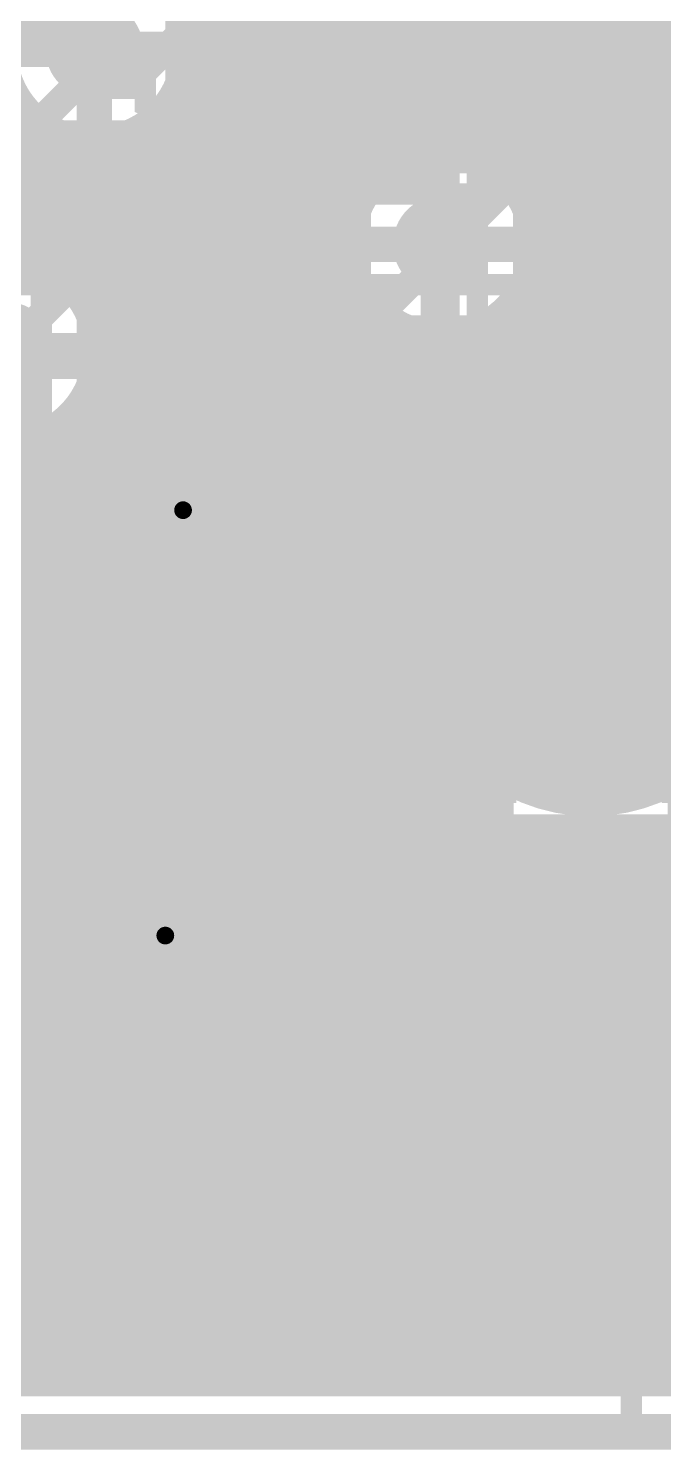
# Model space of a CAD drawing. Extents: x -7 to 100, y -42 to 30.
# Drawn here: x 55.66 to 60.21, y -0.13 to 10.06 of the extents above; entities that cross this region are included whole.
import ezdxf

# ---------------------------------------------------------------- set-up
doc = ezdxf.new("R2010")
doc.units = 0
doc.header["$MEASUREMENT"] = 0
doc.layers.get('0').update_dxf_attribs({"linetype": 'CONTINUOUS'})
for name, color, linetype in [('22-315-0_BOT', 7, 'CONTINUOUS'), ('22-315-0_DRD', 7, 'CONTINUOUS'), ('22-315-0_GND', 6, 'CONTINUOUS'), ('22-315-0_IN1', 4, 'CONTINUOUS'), ('22-315-0_SMB', 3, 'CONTINUOUS'), ('22-315-0_SMT', 5, 'CONTINUOUS'), ('22-315-0_SPB', 10, 'CONTINUOUS'), ('22-315-0_SSB', 9, 'CONTINUOUS'), ('22-315-0_SST', 12, 'CONTINUOUS'), ('22-315-0_TOP', 11, 'CONTINUOUS'), ('THRUHOLE_TAP', 15, 'CONTINUOUS')]:
    doc.layers.add(name, color=color, linetype=linetype)

# ---------------------------------------------------------------- blocks, each defined once
blk = doc.blocks.new('RECTANGLE_8')
blk.add_solid([(0.4826, 0.4064), (0.4826, -0.4064), (-0.4826, 0.4064), (-0.4826, -0.4064)])
blk = doc.blocks.new('ROUND_22')
at = {"const_width": 0.99949}
blk.add_lwpolyline([(-0.499744, 0, 1), (0.499744, 0, 1)], format="xyb", close=True, dxfattribs=at)
blk = doc.blocks.new('SQUARE_25')
blk.add_solid([(0.99949, 0.99949), (0.99949, -0.99949), (-0.99949, 0.99949), (-0.99949, -0.99949)])
blk = doc.blocks.new('RECTANGLE_33')
blk.add_solid([(0.9017, 0.508), (0.9017, -0.508), (-0.9017, 0.508), (-0.9017, -0.508)])
blk = doc.blocks.new('ROUND_56')
at = {"const_width": 0.35052}
blk.add_lwpolyline([(-0.17526, 0, 1), (0.17526, 0, 1)], format="xyb", close=True, dxfattribs=at)
blk = doc.blocks.new('ROUND_65')
at = {"const_width": 0.35052}
blk.add_lwpolyline([(-0.17526, 0, 1), (0.17526, 0, 1)], format="xyb", close=True, dxfattribs=at)
blk = doc.blocks.new('ROUND_72')
at = {"const_width": 1.30429}
blk.add_lwpolyline([(-0.652144, 0, 1), (0.652144, 0, 1)], format="xyb", close=True, dxfattribs=at)
blk = doc.blocks.new('SQUARE_74')
blk.add_solid([(1.24968, 1.24968), (1.24968, -1.24968), (-1.24968, 1.24968), (-1.24968, -1.24968)])
blk = doc.blocks.new('ROUND_81')
at = {"const_width": 0.0635}
blk.add_lwpolyline([(-0.03175, 0, 1), (0.03175, 0, 1)], format="xyb", close=True, dxfattribs=at)
blk = doc.blocks.new('ROUND_83')
at = {"const_width": 0.10033}
blk.add_lwpolyline([(-0.050164, 0, 1), (0.050164, 0, 1)], format="xyb", close=True, dxfattribs=at)
blk = doc.blocks.new('ROUND_85')
at = {"const_width": 0.54991}
blk.add_lwpolyline([(-0.274954, 0, 1), (0.274954, 0, 1)], format="xyb", close=True, dxfattribs=at)

msp = doc.modelspace()

# ---------------------------------------------------------------- linework, layer by layer
at = {"layer": '22-315-0_BOT'}
for points, const_width in [([(56.896, 11.1887), (56.896, 10.16508)], 0.254), ([(48.895, 7.6962), (48.895, 7.747), (50.038, 8.89), (55.245, 8.89), (56.007, 9.652), (56.007, 9.779), (56.134, 9.906)], 0.2032), ([(50.8, 7.6962), (50.8, 7.874), (51.435, 8.509), (55.753, 8.509), (57.023, 9.779), (62.357, 9.779), (63.246, 8.89), (63.246, 8.763)], 0.2032), ([(57.15, 8.0264), (58.1914, 8.0264), (59.1312, 8.9662), (59.69, 8.9662)], 0.2032), ([(58.6232, 8.509), (59.0804, 8.9662), (59.1312, 8.9662), (59.69, 8.9662)], 0.2032), ([(58.56986, 7.83082), (58.4835, 7.74192)], 0.254), ([(58.56986, 7.83082), (58.6232, 7.82873)], 0.254), ([(58.7248, 7.8359), (58.7248, 6.6294)], 0.254), ([(58.8772, 7.87908), (58.8772, 6.8072)], 0.254), ([(58.4962, 7.75716), (58.4962, 6.30174)], 0.254), ([(58.3819, 7.66826), (58.3819, 7.1882)], 0.254), ([(58.8772, 7.6962), (58.42762, 7.6962)], 0.254), ([(56.769, 6.604), (57.785, 6.604), (58.7248, 7.5438), (59.69, 7.5438)], 0.2032), ([(56.769, 6.604), (57.785, 6.604), (58.7248, 7.5438), (59.69, 7.5438)], 0.2032), ([(56.769, 6.604), (57.785, 6.604), (58.7248, 7.5438), (59.69, 7.5438)], 0.2032), ([(58.8772, 7.5438), (59.69, 7.5438)], 0.254), ([(60.5028, 7.5438), (59.69, 7.5438)], 0.254), ([(58.8772, 7.4676), (58.3819, 7.4676)], 0.254), ([(55.9181, 7.21106), (55.9181, 7.1882)], 0.254), ([(58.8772, 7.239), (58.3819, 7.239)], 0.254), ([(55.9054, 7.2009), (55.9054, 5.93344)], 0.254), ([(58.3819, 7.1882), (55.9181, 7.1882)], 0.254), ([(55.9816, 7.1882), (55.9816, 6.00964)], 0.254), ([(56.2102, 7.1882), (56.2102, 6.11886)], 0.254), ([(56.4388, 7.1882), (56.4388, 6.1214)], 0.254), ([(56.6674, 7.1882), (56.6674, 6.1214)], 0.254), ([(56.896, 7.1882), (56.896, 6.1214)], 0.254), ([(57.1246, 7.1882), (57.1246, 6.1214)], 0.254), ([(57.3532, 7.1882), (57.3532, 6.1214)], 0.254), ([(57.5818, 7.1882), (57.5818, 6.1214)], 0.254), ([(57.8104, 7.1882), (57.8104, 6.1214)], 0.254), ([(58.039, 7.1882), (58.039, 6.1214)], 0.254), ([(58.2676, 7.1882), (58.2676, 6.1214)], 0.254), ([(58.8772, 7.0104), (55.9054, 7.0104)], 0.254), ([(59.69, 5.715), (56.261, 5.715), (55.88, 5.334), (55.88, 4.318), (54.737, 3.175), (44.577, 3.175), (41.656, 6.096), (41.656, 6.985)], 0.2032), ([(58.93054, 6.8072), (58.8772, 6.8072)], 0.254), ([(58.89498, 6.7818), (55.9054, 6.7818)], 0.254), ([(58.65622, 6.5532), (55.9054, 6.5532)], 0.254), ([(58.50636, 6.3246), (55.9054, 6.3246)], 0.254), ([(56.11876, 6.096), (55.9054, 6.096)], 0.254), ([(58.42254, 6.1214), (56.261, 6.1214)], 0.254), ([(55.97398, 6.00202), (55.9054, 5.93344)], 0.254), ([(58.3819, 5.3086), (58.3819, 4.50596)], 0.254), ([(58.42254, 5.3086), (58.3819, 5.3086)], 0.254), ([(58.4708, 5.1816), (58.3819, 5.1816)], 0.254), ([(58.4962, 5.12826), (58.4962, 4.50596)], 0.254), ([(58.60034, 4.953), (58.3819, 4.953)], 0.254), ([(58.7248, 4.8006), (58.7248, 4.50596)], 0.254), ([(58.3819, 4.6736), (57.15, 4.6736)], 0.254), ([(57.15, 3.8354), (57.15, 4.6736)], 0.254), ([(58.801, 4.7244), (58.3819, 4.7244)], 0.254), ([(56.642, 3.556), (57.15, 4.064), (57.15, 4.6736)], 0.2032), ([(57.15, 4.6736), (57.15, 4.064), (56.642, 3.556)], 0.2032), ([(57.15, 4.6736), (57.15, 4.064), (56.642, 3.556)], 0.2032), ([(58.9534, 4.60756), (58.9534, 4.50596)], 0.254), ([(59.13628, 4.50596), (58.3819, 4.50596)], 0.254), ([(61.02096, 4.50596), (60.24118, 4.50596)], 0.254), ([(60.325, 4.5466), (60.325, 4.50596)], 0.254), ([(55.97144, 3.8354), (55.05704, 2.921)], 0.254), ([(58.35904, 3.81), (55.94604, 3.81)], 0.254), ([(58.35904, 3.8354), (55.97144, 3.8354)], 0.254), ([(55.9816, 3.8354), (55.9816, 2.921)], 0.254), ([(56.2102, 3.8354), (56.2102, 2.921)], 0.254), ([(56.4388, 3.8354), (56.4388, 2.921)], 0.254), ([(56.6674, 3.8354), (56.6674, 2.921)], 0.254), ([(56.896, 3.8354), (56.896, 2.921)], 0.254), ([(57.1246, 3.8354), (57.1246, 2.921)], 0.254), ([(57.3532, 3.8354), (57.3532, 2.921)], 0.254), ([(57.5818, 3.8354), (57.5818, 2.921)], 0.254), ([(57.8104, 3.8354), (57.8104, 2.921)], 0.254), ([(58.039, 3.8354), (58.039, 2.921)], 0.254), ([(58.2676, 3.8354), (58.2676, 2.921)], 0.254), ([(58.35904, 3.8354), (58.35904, 2.921)], 0.254), ([(58.35904, 3.5814), (55.71744, 3.5814)], 0.254), ([(55.753, 3.61696), (55.753, 2.921)], 0.254), ([(58.35904, 3.3528), (55.48884, 3.3528)], 0.254), ([(59.69, 3.175), (58.9788, 2.4638), (52.705, 2.4638)], 0.3048), ([(58.35904, 3.1242), (55.26024, 3.1242)], 0.254), ([(58.35904, 2.921), (55.05704, 2.921)], 0.254), ([(12.60602, 2.54), (12.60602, 1.10998), (13.081, 0.635), (66.802, 0.635), (67.31, 1.143), (67.31, 2.4638)], 0.3048), ([(58.35904, 2.0066), (53.5178, 2.0066)], 0.254), ([(58.35904, 1.9812), (53.5178, 1.9812)], 0.254), ([(55.753, 2.0066), (55.753, 1.0922)], 0.254), ([(55.9816, 2.0066), (55.9816, 1.0922)], 0.254), ([(56.2102, 2.0066), (56.2102, 1.0922)], 0.254), ([(56.4388, 2.0066), (56.4388, 1.0922)], 0.254), ([(56.6674, 2.0066), (56.6674, 1.0922)], 0.254), ([(56.896, 2.0066), (56.896, 1.0922)], 0.254), ([(57.1246, 2.0066), (57.1246, 1.0922)], 0.254), ([(57.3532, 2.0066), (57.3532, 1.0922)], 0.254), ([(57.5818, 2.0066), (57.5818, 1.0922)], 0.254), ([(57.8104, 2.0066), (57.8104, 1.0922)], 0.254), ([(58.039, 2.0066), (58.039, 1.0922)], 0.254), ([(58.2676, 2.0066), (58.2676, 1.0922)], 0.254), ([(58.35904, 2.0066), (58.35904, 1.84404)], 0.254), ([(61.02096, 1.84404), (58.35904, 1.84404)], 0.254), ([(58.4962, 1.84404), (58.4962, 1.0922)], 0.254), ([(58.7248, 1.84404), (58.7248, 1.0922)], 0.254), ([(58.9534, 1.84404), (58.9534, 1.0922)], 0.254), ([(59.182, 1.84404), (59.182, 1.0922)], 0.254), ([(59.4106, 1.84404), (59.4106, 1.0922)], 0.254), ([(59.6392, 1.84404), (59.6392, 1.0922)], 0.254), ([(59.8678, 1.84404), (59.8678, 1.0922)], 0.254), ([(60.0964, 1.84404), (60.0964, 1.0922)], 0.254), ([(60.325, 1.84404), (60.325, 1.0922)], 0.254), ([(66.4972, 1.7526), (53.5178, 1.7526)], 0.254), ([(66.8528, 1.524), (40.16502, 1.524)], 0.254), ([(66.8147, 1.2954), (40.07612, 1.2954)], 0.254), ([(66.6115, 1.0922), (39.88308, 1.0922)], 0.254)]:
    msp.add_lwpolyline(points, dxfattribs=dict(at, const_width=const_width))
at = {"layer": '22-315-0_BOT', "const_width": 0.254}
for points in [[(56.7817, 10.10666, 0.2276692), (56.38233, 10.53696)], [(57.023, 10.1854, 0.1587432), (56.78366, 10.10745)], [(57.023, 10.1854, 0.1587432), (56.78366, 10.10745)], [(58.6232, 7.82828, 0.0961152), (58.87777, 7.87767)], [(58.3819, 7.66826, 0.0742717), (58.47824, 7.73956)], [(58.3819, 7.66826, 0.0742717), (58.47824, 7.73956)], [(58.93054, 6.8072, 0.1646942), (58.42323, 6.12118)], [(56.261, 6.1214, 0.1989133), (55.97363, 6.00237)], [(58.42254, 5.3086, 0.2108012), (59.13577, 4.50485)], [(60.24118, 4.50596, 0.2133074), (60.95844, 5.31924)]]:
    msp.add_lwpolyline(points, format="xyb", dxfattribs=at)
at = {"layer": '22-315-0_DRD', "const_width": 0.254}
for points in [[(0, 0), (-7.00024, 0), (-7.00024, 29.99994), (99.9998, 29.99994), (99.9998, 0), (0, 0)], [(55.753, 11.43), (55.753, 10.16)], [(56.388, 10.16), (56.388, 11.43)], [(56.134, 10.541), (56.134, 9.271)], [(56.769, 9.271), (56.769, 10.541)], [(55.118, 10.16), (56.388, 10.16)], [(56.769, 9.906), (55.499, 9.906)], [(55.499, 9.271), (56.769, 9.271)], [(57.9882, 9.144), (57.9882, 7.874)], [(59.2582, 9.144), (57.9882, 9.144)], [(58.6232, 9.144), (58.6232, 7.874)], [(59.2582, 7.874), (59.2582, 9.144)], [(59.2582, 8.509), (57.9882, 8.509)], [(56.134, 8.382), (54.864, 8.382)], [(56.134, 7.112), (56.134, 8.382)], [(57.9882, 7.874), (59.2582, 7.874)], [(56.134, 7.747), (54.864, 7.747)], [(56.134, 7.239), (56.134, 5.969)], [(57.404, 7.239), (56.134, 7.239)], [(56.134, 7.239), (56.134, 5.969)], [(57.404, 7.239), (56.134, 7.239)], [(56.134, 7.239), (56.134, 5.969)], [(57.404, 7.239), (56.134, 7.239)], [(56.769, 7.239), (56.769, 5.969)], [(56.769, 7.239), (56.769, 5.969)], [(56.769, 7.239), (56.769, 5.969)], [(57.404, 5.969), (57.404, 7.239)], [(57.404, 5.969), (57.404, 7.239)], [(57.404, 5.969), (57.404, 7.239)], [(54.864, 7.112), (56.134, 7.112)], [(57.404, 6.604), (56.134, 6.604)], [(57.404, 6.604), (56.134, 6.604)], [(57.404, 6.604), (56.134, 6.604)], [(59.69, 6.35), (59.055, 5.715)], [(60.325, 5.715), (59.69, 6.35)], [(56.134, 5.969), (57.404, 5.969)], [(56.134, 5.969), (57.404, 5.969)], [(56.134, 5.969), (57.404, 5.969)], [(59.055, 5.715), (59.69, 5.08)], [(59.69, 5.08), (60.325, 5.715)], [(56.007, 4.191), (56.007, 2.921)], [(57.277, 4.191), (56.007, 4.191)], [(56.007, 4.191), (56.007, 2.921)], [(57.277, 4.191), (56.007, 4.191)], [(56.007, 4.191), (56.007, 2.921)], [(57.277, 4.191), (56.007, 4.191)], [(56.642, 4.191), (56.642, 2.921)], [(56.642, 4.191), (56.642, 2.921)], [(56.642, 4.191), (56.642, 2.921)], [(57.277, 2.921), (57.277, 4.191)], [(57.277, 2.921), (57.277, 4.191)], [(57.277, 2.921), (57.277, 4.191)], [(59.69, 3.81), (59.055, 3.175)], [(60.325, 3.175), (59.69, 3.81)], [(57.277, 3.556), (56.007, 3.556)], [(57.277, 3.556), (56.007, 3.556)], [(57.277, 3.556), (56.007, 3.556)], [(59.055, 3.175), (59.69, 2.54)], [(59.69, 2.54), (60.325, 3.175)], [(56.007, 2.921), (57.277, 2.921)], [(56.007, 2.921), (57.277, 2.921)], [(56.007, 2.921), (57.277, 2.921)]]:
    msp.add_lwpolyline(points, dxfattribs=at)
at = {"layer": '22-315-0_GND', "const_width": 0.254}
msp.add_lwpolyline([(0, 0), (-7.00024, 0), (-7.00024, 29.99994), (99.9998, 29.99994), (99.9998, 0), (0, 0)], dxfattribs=at)
at = {"layer": '22-315-0_IN1', "const_width": 0.254}
for points in [[(57.2008, 16.41094), (57.2008, 7.12978)], [(56.9722, 16.34236), (56.9722, 7.2517)], [(59.4868, 15.85722), (59.4868, 7.02818)], [(58.801, 15.75308), (58.801, 9.16432)], [(59.0296, 15.70228), (59.0296, 9.05256)], [(59.2582, 15.73276), (59.2582, 8.7503)], [(59.7154, 13.54074), (59.7154, 7.04342)], [(59.944, 13.27912), (59.944, 7.02056)], [(60.1726, 13.18006), (60.1726, 6.95452)], [(57.4294, 12.52474), (57.4294, 6.76402)], [(58.5724, 12.40536), (58.5724, 9.18718)], [(57.658, 12.26312), (57.658, 0.508)], [(58.3438, 12.21994), (58.3438, 9.12876)], [(57.8866, 12.16406), (57.8866, 0.508)], [(58.1152, 12.15136), (58.1152, 8.96112)], [(66.46672, 10.1092), (56.7817, 10.1092)], [(66.52514, 9.8806), (56.81218, 9.8806)], [(66.69278, 9.652), (56.76392, 9.652)], [(56.7436, 9.60374), (56.7436, 7.28218)], [(55.6006, 9.48436), (55.6006, 8.41756)], [(55.65394, 9.4234), (29.1338, 9.4234)], [(63.08344, 9.4234), (56.61152, 9.4234)], [(55.8292, 9.29894), (55.8292, 8.34136)], [(56.2864, 9.24306), (56.2864, 7.08152)], [(56.515, 9.34212), (56.515, 7.23392)], [(62.72022, 9.1948), (29.1338, 9.1948)], [(56.0578, 9.23036), (56.0578, 8.13308)], [(58.12028, 8.9662), (29.1338, 8.9662)], [(62.59576, 8.9662), (59.12612, 8.9662)], [(57.98312, 8.7376), (29.1338, 8.7376)], [(62.56528, 8.7376), (59.26328, 8.7376)], [(57.94248, 8.509), (29.1338, 8.509)], [(62.61608, 8.509), (59.30392, 8.509)], [(57.98312, 8.2804), (55.92064, 8.2804)], [(59.2582, 8.26516), (59.2582, 6.9723)], [(62.76594, 8.2804), (59.26328, 8.2804)], [(58.12028, 8.0518), (56.10606, 8.0518)], [(58.1152, 8.05688), (58.1152, 0.508)], [(66.65976, 8.0518), (59.12612, 8.0518)], [(59.0296, 7.9629), (59.0296, 6.86816)], [(66.78422, 7.8232), (56.17464, 7.8232)], [(58.3438, 7.88924), (58.3438, 0.508)], [(58.5724, 7.83082), (58.5724, 6.43636)], [(58.801, 7.85114), (58.801, 6.70306)], [(67.14744, 7.5946), (56.16194, 7.5946)], [(56.0578, 7.35838), (56.0578, 3.90398)], [(82.47888, 7.366), (56.06288, 7.366)], [(56.34736, 7.1374), (55.79872, 7.1374)], [(55.8292, 7.15264), (55.8292, 0.508)], [(82.31124, 7.1374), (57.19064, 7.1374)], [(55.6006, 7.0739), (55.6006, 0.508)], [(56.16194, 6.9088), (55.2577, 6.9088)], [(59.10326, 6.9088), (57.37606, 6.9088)], [(61.64326, 6.9088), (60.27674, 6.9088)], [(56.09336, 6.6802), (55.13578, 6.6802)], [(58.7756, 6.6802), (57.44464, 6.6802)], [(58.7502, 6.6548), (59.69, 5.715)], [(60.6298, 6.6548), (59.69, 5.715)], [(56.10606, 6.4516), (54.77002, 6.4516)], [(57.4294, 6.44144), (57.4294, 0.508)], [(58.58256, 6.4516), (57.43194, 6.4516)], [(56.20512, 6.223), (29.1338, 6.223)], [(58.46064, 6.223), (57.33288, 6.223)], [(56.2864, 6.12394), (56.2864, 4.13512)], [(56.46674, 5.9944), (29.1338, 5.9944)], [(58.38952, 5.9944), (57.06872, 5.9944)], [(57.2008, 6.07822), (57.2008, 3.94208)], [(56.515, 5.97408), (56.515, 4.22402)], [(56.7436, 5.92328), (56.7436, 4.22656)], [(56.9722, 5.95376), (56.9722, 4.15036)], [(58.36158, 5.7658), (29.1338, 5.7658)], [(58.7502, 4.7752), (59.69, 5.715)], [(60.6298, 4.7752), (59.69, 5.715)], [(58.37174, 5.5372), (51.14798, 5.5372)], [(58.42254, 5.3086), (51.37912, 5.3086)], [(58.5216, 5.08), (51.46802, 5.08)], [(58.5724, 4.99364), (58.5724, 4.50596)], [(58.67908, 4.8514), (51.47056, 4.8514)], [(58.801, 4.7244), (58.801, 4.50596)], [(58.93054, 4.6228), (51.39436, 4.6228)], [(59.0296, 4.5593), (59.0296, 4.50596)], [(58.35904, 4.50596), (58.35904, 1.84404)], [(59.13628, 4.50596), (58.35904, 4.50596)], [(61.02096, 4.50596), (60.24118, 4.50596)], [(58.35904, 4.3942), (51.18608, 4.3942)], [(56.33974, 4.1656), (29.1338, 4.1656)], [(58.35904, 4.1656), (56.94172, 4.1656)], [(56.07812, 3.937), (29.1338, 3.937)], [(58.35904, 3.937), (57.20588, 3.937)], [(55.97906, 3.7084), (29.1338, 3.7084)], [(58.35904, 3.7084), (57.30494, 3.7084)], [(55.96636, 3.4798), (29.1338, 3.4798)], [(58.35904, 3.4798), (57.31764, 3.4798)], [(56.03494, 3.2512), (29.1338, 3.2512)], [(58.35904, 3.2512), (57.24906, 3.2512)], [(56.0578, 3.20802), (56.0578, 0.508)], [(57.2008, 3.16738), (57.2008, 0.508)], [(56.22036, 3.0226), (29.1338, 3.0226)], [(56.2864, 2.97688), (56.2864, 0.508)], [(56.9722, 2.96164), (56.9722, 0.508)], [(58.35904, 3.0226), (57.06364, 3.0226)], [(56.515, 2.88798), (56.515, 0.508)], [(56.7436, 2.8829), (56.7436, 0.508)], [(58.35904, 2.794), (29.1338, 2.794)], [(58.35904, 2.5654), (43.97502, 2.5654)], [(58.35904, 2.3368), (44.34078, 2.3368)], [(58.35904, 2.1082), (52.41798, 2.1082)], [(58.35904, 1.8796), (52.64912, 1.8796)], [(61.02096, 1.84404), (58.35904, 1.84404)], [(58.5724, 1.84404), (58.5724, 0.508)], [(58.801, 1.84404), (58.801, 0.508)], [(59.0296, 1.84404), (59.0296, 0.508)], [(59.2582, 1.84404), (59.2582, 0.508)], [(59.4868, 1.84404), (59.4868, 0.508)], [(59.7154, 1.84404), (59.7154, 0.508)], [(59.944, 1.84404), (59.944, 0.508)], [(60.1726, 1.84404), (60.1726, 0.508)], [(69.09308, 1.651), (52.73802, 1.651)], [(69.04228, 1.4224), (52.74056, 1.4224)], [(69.07276, 1.1938), (52.66436, 1.1938)], [(69.19722, 0.9652), (52.45608, 0.9652)], [(69.56044, 0.7366), (29.1338, 0.7366)], [(75.82916, 0.508), (29.464, 0.508)]]:
    msp.add_lwpolyline(points, dxfattribs=at)
for points in [[(56.81472, 9.906, 0.3081987), (56.38292, 10.53846)], [(55.45328, 9.906, 0.4142136), (56.134, 9.22528)], [(56.134, 9.22528, 0.4142136), (56.81472, 9.906)], [(58.6232, 9.18972, 0.4142136), (57.94248, 8.509)], [(59.30392, 8.509, 0.4142136), (58.6232, 9.18972)], [(56.17972, 7.747, 0.4142136), (55.499, 8.42772)], [(57.94248, 8.509, 0.4142136), (58.6232, 7.82828)], [(58.6232, 7.82828, 0.4142136), (59.30392, 8.509)], [(55.499, 7.06628, 0.4142136), (56.17972, 7.747)], [(56.769, 7.28472, 0.4142136), (56.08828, 6.604)], [(56.769, 7.28472, 0.4142136), (56.08828, 6.604)], [(57.44972, 6.604, 0.4142136), (56.769, 7.28472)], [(57.44972, 6.604, 0.4142136), (56.769, 7.28472)], [(59.69, 7.04596, 0.4142136), (58.35904, 5.715)], [(60.96, 6.1087, 0.3286705), (59.69, 7.04342)], [(56.08828, 6.604, 0.4142136), (56.769, 5.92328)], [(56.08828, 6.604, 0.4142136), (56.769, 5.92328)], [(56.769, 5.92328, 0.4142136), (57.44972, 6.604)], [(56.769, 5.92328, 0.4142136), (57.44972, 6.604)], [(58.35904, 5.715, 0.2933356), (59.13628, 4.50596)], [(60.24118, 4.50596, 0.2133074), (60.95844, 5.31924)], [(56.642, 4.23672, 0.4142136), (55.96128, 3.556)], [(56.642, 4.23672, 0.4142136), (55.96128, 3.556)], [(57.32272, 3.556, 0.4142136), (56.642, 4.23672)], [(57.32272, 3.556, 0.4142136), (56.642, 4.23672)], [(55.96128, 3.556, 0.4142136), (56.642, 2.87528)], [(55.96128, 3.556, 0.4142136), (56.642, 2.87528)], [(56.642, 2.87528, 0.4142136), (57.32272, 3.556)], [(56.642, 2.87528, 0.4142136), (57.32272, 3.556)]]:
    msp.add_lwpolyline(points, format="xyb", dxfattribs=at)
at = {"layer": '22-315-0_SSB', "const_width": 0.1524}
for points in [[(59.28106, 10.55116), (59.11342, 10.49274), (59.11342, 10.13714), (59.28106, 10.07872), (59.95924, 10.07872), (60.12942, 10.13714), (60.12942, 10.49274), (59.95924, 10.55116)], [(56.66994, 9.92378), (56.49976, 9.86536), (56.49976, 9.50976), (56.66994, 9.4488), (57.34812, 9.4488), (57.51576, 9.50976), (57.51576, 9.86536), (57.34812, 9.92378)], [(60.5155, 9.7155), (60.5155, 6.7945), (58.8772, 6.7945), (58.8772, 9.7155), (60.5155, 9.7155)], [(58.547, 9.017), (55.753, 9.017), (55.753, 3.683), (58.547, 3.683), (58.547, 9.017)]]:
    msp.add_lwpolyline(points, dxfattribs=at)
at = {"layer": '22-315-0_SST', "const_width": 0.1524}
for points in [[(57.06364, 9.1186, 0.34006), (56.73852, 8.86968)], [(57.38876, 8.86968, 0.3400612), (57.06364, 9.1186)]]:
    msp.add_lwpolyline(points, format="xyb", dxfattribs=at)
for points in [[(64.48044, 0.02032), (59.97956, 0.02032), (54.58968, 0.02032), (54.58968, 8.86968), (56.73852, 8.86968)], [(57.38876, 8.86968), (61.90488, 8.86968)], [(55.6387, 7.62), (68.81876, 7.62), (69.42074, 8.21944), (55.03926, 8.21944), (55.6387, 7.62), (55.6387, 1.27), (55.03926, 0.67056), (55.03926, 8.21944)], [(59.57062, 5.83438), (59.36996, 6.03504), (59.36996, 5.39496), (59.57062, 5.59562), (59.57062, 5.83438), (59.80938, 5.83438), (60.01004, 6.03504), (59.36996, 6.03504)], [(60.01004, 6.03504), (60.01004, 5.39496)], [(59.80938, 5.83438), (59.80938, 5.59562), (60.01004, 5.39496), (59.36996, 5.39496)], [(59.57062, 5.59562), (59.80938, 5.59562)], [(59.57062, 3.29438), (59.36996, 3.49504), (59.36996, 2.85496), (59.57062, 3.05562), (59.57062, 3.29438), (59.80938, 3.29438), (60.01004, 3.49504), (59.36996, 3.49504)], [(60.01004, 3.49504), (60.01004, 2.85496)], [(59.80938, 3.29438), (59.80938, 3.05562), (60.01004, 2.85496), (59.36996, 2.85496)], [(59.57062, 3.05562), (59.80938, 3.05562)], [(55.6387, 1.27), (59.97956, 1.27), (59.97956, 0.67056), (55.03926, 0.67056)], [(59.97956, 0.02032), (59.97956, 0.67056)]]:
    msp.add_lwpolyline(points, dxfattribs=at)
at = {"layer": '22-315-0_TOP'}
for points, const_width in [([(58.05424, 11.3538), (58.05424, 10.30224), (55.499, 7.747)], 0.2032), ([(56.134, 9.906), (56.134, 9.779), (56.261, 9.652), (56.388, 9.652), (57.05348, 10.31748), (57.05348, 11.3538)], 0.2032), ([(59.055, 11.3538), (59.055, 9.017), (59.309, 8.763), (59.309, 8.128), (57.785, 6.604), (56.769, 6.604)], 0.2032), ([(64.77, 3.175), (64.77, 2.921), (63.5, 1.651), (57.912, 1.651), (57.404, 2.159), (57.404, 5.334), (60.55614, 8.48614), (60.55614, 11.3538)], 0.2032), ([(58.55462, 11.3538), (58.55462, 8.5852), (58.6232, 8.509)], 0.2032), ([(59.03722, 10.0838), (59.03722, 9.11098)], 0.254), ([(59.15152, 10.09142), (59.15152, 9.01446)], 0.254), ([(59.38012, 10.11428), (59.38012, 7.99338)], 0.254), ([(59.60872, 10.08634), (59.60872, 8.22198)], 0.254), ([(59.83732, 10.13206), (59.83732, 8.45058)], 0.254), ([(60.06592, 10.0838), (60.06592, 8.67918)], 0.254), ([(60.07354, 10.0838), (60.07354, 8.6868)], 0.254), ([(60.07354, 9.9822), (59.03722, 9.9822)], 0.254), ([(60.07354, 9.7536), (59.03722, 9.7536)], 0.254), ([(58.07202, 9.63676), (56.22798, 7.79272)], 0.254), ([(58.00852, 9.57326), (58.00852, 8.9027)], 0.254), ([(58.07202, 9.63676), (58.07202, 8.98906)], 0.254), ([(58.07202, 9.525), (57.96026, 9.525)], 0.254), ([(60.07354, 9.525), (59.03722, 9.525)], 0.254), ([(57.77992, 9.34466), (57.77992, 6.39318)], 0.254), ([(58.07202, 9.2964), (57.73166, 9.2964)], 0.254), ([(60.07354, 9.2964), (59.03722, 9.2964)], 0.254), ([(58.07202, 9.0678), (57.50306, 9.0678)], 0.254), ([(57.55132, 9.11606), (57.55132, 6.16458)], 0.254), ([(60.07354, 9.0678), (59.0931, 9.0678)], 0.254), ([(57.97042, 8.8392), (57.27446, 8.8392)], 0.254), ([(57.32272, 8.88746), (57.32272, 5.93598)], 0.254), ([(60.07354, 8.8392), (59.27344, 8.8392)], 0.254), ([(60.07354, 8.6868), (57.06872, 5.67944)], 0.254), ([(57.09412, 8.65886), (57.09412, 5.70738)], 0.254), ([(57.8993, 8.6106), (57.04586, 8.6106)], 0.254), ([(59.99734, 8.6106), (59.3471, 8.6106)], 0.254), ([(56.86552, 8.43026), (56.86552, 0.381)], 0.254), ([(57.90438, 8.382), (56.81726, 8.382)], 0.254), ([(59.76874, 8.382), (59.34202, 8.382)], 0.254), ([(57.98566, 8.1534), (56.58866, 8.1534)], 0.254), ([(56.63692, 8.20166), (56.63692, 0.381)], 0.254), ([(59.54014, 8.1534), (59.26074, 8.1534)], 0.254), ([(58.00852, 8.11276), (58.00852, 6.62178)], 0.254), ([(58.18378, 7.9248), (56.36006, 7.9248)], 0.254), ([(56.40832, 7.97306), (56.40832, 0.381)], 0.254), ([(59.31154, 7.9248), (59.06262, 7.9248)], 0.254), ([(59.15152, 8.00354), (59.15152, 7.76478)], 0.254), ([(58.23712, 7.88924), (58.23712, 6.85038)], 0.254), ([(58.92292, 7.84098), (58.92292, 7.53618)], 0.254), ([(56.23052, 7.747), (56.22908, 7.79279)], 0.254), ([(58.46572, 7.79526), (58.46572, 7.07898)], 0.254), ([(58.69432, 7.78256), (58.69432, 7.30758)], 0.254), ([(59.08294, 7.6962), (56.22798, 7.6962)], 0.254), ([(58.85434, 7.4676), (56.17464, 7.4676)], 0.254), ([(56.17972, 7.4803), (56.17972, 0.381)], 0.254), ([(58.62574, 7.239), (56.02478, 7.239)], 0.254), ([(55.95112, 7.17296), (55.95112, 0.381)], 0.254), ([(58.39714, 7.0104), (55.3339, 7.0104)], 0.254), ([(55.72252, 7.05104), (55.72252, 0.381)], 0.254), ([(58.16854, 6.7818), (55.26024, 6.7818)], 0.254), ([(57.93994, 6.5532), (55.0799, 6.5532)], 0.254), ([(57.71134, 6.3246), (53.72354, 6.3246)], 0.254), ([(57.48274, 6.096), (53.72354, 6.096)], 0.254), ([(57.25414, 5.8674), (53.72354, 5.8674)], 0.254), ([(57.03062, 5.6388), (51.05146, 5.6388)], 0.254), ([(56.92648, 5.4102), (51.36896, 5.4102)], 0.254), ([(56.9214, 5.334), (56.9214, 2.159)], 0.254), ([(56.9214, 5.1816), (51.49342, 5.1816)], 0.254), ([(56.9214, 4.953), (51.53152, 4.953)], 0.254), ([(56.9214, 4.7244), (51.49342, 4.7244)], 0.254), ([(56.9214, 4.4958), (51.36896, 4.4958)], 0.254), ([(56.9214, 4.2672), (51.81854, 4.2672)], 0.254), ([(56.9214, 4.0386), (51.81854, 4.0386)], 0.254), ([(56.9214, 3.81), (51.81854, 3.81)], 0.254), ([(56.9214, 3.5814), (51.81854, 3.5814)], 0.254), ([(56.9214, 3.3528), (51.81854, 3.3528)], 0.254), ([(56.9214, 3.1242), (51.81854, 3.1242)], 0.254), ([(56.9214, 2.8956), (51.81854, 2.8956)], 0.254), ([(56.9214, 2.667), (38.2905, 2.667)], 0.254), ([(56.9214, 2.4384), (38.2905, 2.4384)], 0.254), ([(56.9214, 2.2098), (51.81854, 2.2098)], 0.254), ([(56.95442, 1.9812), (51.81854, 1.9812)], 0.254), ([(57.06364, 1.81864), (57.56402, 1.31572)], 0.254), ([(57.12714, 1.7526), (51.81854, 1.7526)], 0.254), ([(57.09412, 1.78562), (57.09412, 0.381)], 0.254), ([(57.35574, 1.524), (51.81854, 1.524)], 0.254), ([(57.32272, 1.55702), (57.32272, 0.381)], 0.254), ([(57.55132, 1.32842), (57.55132, 0.381)], 0.254), ([(57.58434, 1.2954), (51.81854, 1.2954)], 0.254), ([(57.77992, 1.18618), (57.77992, 0.381)], 0.254), ([(63.5, 1.1684), (57.912, 1.1684)], 0.254), ([(58.00852, 1.1684), (58.00852, 0.381)], 0.254), ([(58.23712, 1.1684), (58.23712, 0.381)], 0.254), ([(58.46572, 1.1684), (58.46572, 0.381)], 0.254), ([(58.69432, 1.1684), (58.69432, 0.381)], 0.254), ([(58.92292, 1.1684), (58.92292, 0.381)], 0.254), ([(59.15152, 1.1684), (59.15152, 0.381)], 0.254), ([(59.38012, 1.1684), (59.38012, 0.381)], 0.254), ([(59.60872, 1.1684), (59.60872, 0.381)], 0.254), ([(59.83732, 1.1684), (59.83732, 0.381)], 0.254), ([(60.06592, 1.1684), (60.06592, 0.381)], 0.254), ([(60.29452, 1.1684), (60.29452, 0.381)], 0.254), ([(69.07022, 1.0668), (51.81854, 1.0668)], 0.254), ([(69.25056, 0.8382), (51.81854, 0.8382)], 0.254), ([(82.28838, 0.6096), (38.2905, 0.6096)], 0.254), ([(94.59976, 0.381), (5.70484, 0.381)], 0.254)]:
    msp.add_lwpolyline(points, dxfattribs=dict(at, const_width=const_width))
at = {"layer": '22-315-0_TOP', "const_width": 0.254}
for points in [[(59.055, 10.0838, 0.125291), (59.30398, 10.14718)], [(59.30392, 10.1473, 0.1263772), (59.55538, 10.08271)], [(59.55538, 10.0838, 0.125291), (59.80436, 10.14718)], [(59.8043, 10.1473, 0.1263772), (60.05576, 10.08271)], [(59.35472, 8.509, 0.2469252), (59.03773, 9.11173)], [(58.07202, 8.98906, 0.1810765), (57.89227, 8.509)], [(57.89168, 8.509, 0.4142136), (58.6232, 7.77748)], [(58.6232, 7.77748, 0.4142136), (59.35472, 8.509)], [(55.499, 7.01548, 0.4142136), (56.23052, 7.747)], [(57.06364, 5.67436, 0.1989124), (56.92266, 5.334)], [(56.9214, 2.159, 0.1989124), (57.06275, 1.81775)], [(56.9214, 2.159, 0.1989124), (57.06275, 1.81775)], [(57.57164, 1.31064, 0.1989124), (57.912, 1.16966)]]:
    msp.add_lwpolyline(points, format="xyb", dxfattribs=at)

# ---------------------------------------------------------------- block references
at = {"layer": '22-315-0_BOT'}
for name, p in [('ROUND_56', (56.134, 9.906)), ('RECTANGLE_8', (59.69, 8.9662)), ('ROUND_56', (58.6232, 8.509)), ('RECTANGLE_33', (57.15, 8.0264)), ('ROUND_56', (55.499, 7.747)), ('RECTANGLE_8', (59.69, 7.5438)), ('ROUND_56', (56.769, 6.604)), ('ROUND_22', (59.69, 5.715)), ('RECTANGLE_33', (57.15, 4.6736)), ('SQUARE_25', (59.69, 3.175)), ('ROUND_56', (56.642, 3.556))]:
    msp.add_blockref(name, p, dxfattribs=at)
at = {"layer": '22-315-0_GND'}
for name, p in [('ROUND_65', (56.134, 9.906)), ('ROUND_65', (58.6232, 8.509)), ('ROUND_65', (55.499, 7.747)), ('ROUND_72', (59.69, 5.715)), ('ROUND_81', (56.769, 6.604)), ('SQUARE_74', (59.69, 3.175)), ('ROUND_81', (56.642, 3.556))]:
    msp.add_blockref(name, p, dxfattribs=at)
at = {"layer": '22-315-0_IN1'}
for name, p in [('ROUND_65', (56.134, 9.906)), ('ROUND_65', (58.6232, 8.509)), ('ROUND_65', (55.499, 7.747)), ('ROUND_65', (56.769, 6.604)), ('ROUND_22', (59.69, 5.715)), ('SQUARE_25', (59.69, 3.175)), ('ROUND_65', (56.642, 3.556))]:
    msp.add_blockref(name, p, dxfattribs=at)
at = {"layer": '22-315-0_SMB'}
for name, p in [('RECTANGLE_8', (59.69, 8.9662)), ('RECTANGLE_33', (57.15, 8.0264)), ('RECTANGLE_8', (59.69, 7.5438)), ('ROUND_22', (59.69, 5.715)), ('RECTANGLE_33', (57.15, 4.6736)), ('SQUARE_25', (59.69, 3.175))]:
    msp.add_blockref(name, p, dxfattribs=at)
at = {"layer": '22-315-0_SMT'}
for name, p in [('ROUND_22', (59.69, 5.715)), ('SQUARE_25', (59.69, 3.175))]:
    msp.add_blockref(name, p, dxfattribs=at)
at = {"layer": '22-315-0_SPB'}
for name, p in [('RECTANGLE_8', (59.69, 8.9662)), ('RECTANGLE_33', (57.15, 8.0264)), ('RECTANGLE_8', (59.69, 7.5438)), ('RECTANGLE_33', (57.15, 4.6736))]:
    msp.add_blockref(name, p, dxfattribs=at)
at = {"layer": '22-315-0_TOP'}
for name, p in [('ROUND_56', (56.134, 9.906)), ('ROUND_56', (58.6232, 8.509)), ('ROUND_56', (55.499, 7.747)), ('ROUND_56', (56.769, 6.604)), ('ROUND_22', (59.69, 5.715)), ('SQUARE_25', (59.69, 3.175)), ('ROUND_56', (56.642, 3.556))]:
    msp.add_blockref(name, p, dxfattribs=at)
at = {"layer": 'THRUHOLE_TAP'}
for name, p in [('ROUND_83', (56.134, 9.906)), ('ROUND_83', (58.6232, 8.509)), ('ROUND_83', (56.769, 6.604)), ('ROUND_85', (59.69, 5.715)), ('ROUND_85', (59.69, 3.175)), ('ROUND_83', (56.642, 3.556))]:
    msp.add_blockref(name, p, dxfattribs=at)

doc.saveas('drawing.dxf')
